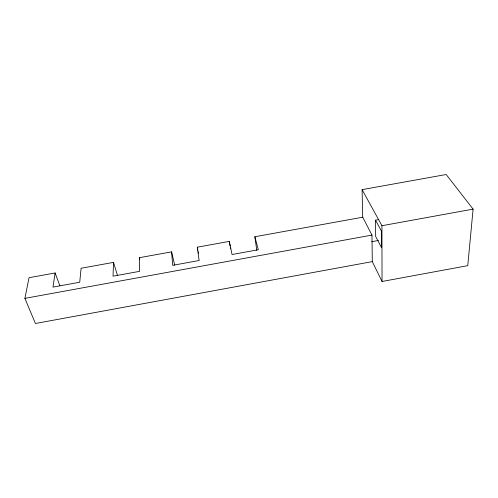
<?xml version="1.0" encoding="UTF-8"?>
<svg xmlns="http://www.w3.org/2000/svg" width="498" height="498" viewBox="0 0 498 498"><rect width="100%" height="100%" fill="white"/><g stroke="black" fill="none" stroke-linecap="round" stroke-linejoin="round"><path stroke-width="0.75" d="M372.305 261.624L371.969 235.087L362.718 217.203L362.096 189.632L446.171 174.505L473.1 209.129L467.765 265.652L382.041 281.488L372.305 261.624L35.42 323.495L24.9 298.358L29.046 277.697L55.11 272.966L52.981 287.109L79.717 282.242L81.112 268.254L113.519 262.378L113.034 276.178L139.608 271.342L139.372 257.69L171.586 251.851L174.736 265.253M375.523 220.166L381.505 231.197L381.543 247.705L375.666 236.482L375.523 220.166L378.555 219.618M362.096 189.632L381.935 225.719L473.1 209.129M24.9 298.358L371.969 235.087M371.614 241.723L378.499 240.466M171.586 251.851L172.719 265.316L199.132 260.51L197.289 247.195L229.317 241.387L232.049 254.515L258.306 249.741L254.864 236.755L362.718 217.203M55.11 272.966L59.872 285.759M113.519 262.378L117.54 275.662M139.372 257.69L139.776 259.172M197.289 247.195L197.899 250.183M198.21 251.677L198.515 253.171M229.317 241.387L230.076 245.894M230.331 247.394L230.586 248.894M254.864 236.755L256.769 250.326M381.935 225.719L382.041 281.488"/></g></svg>
